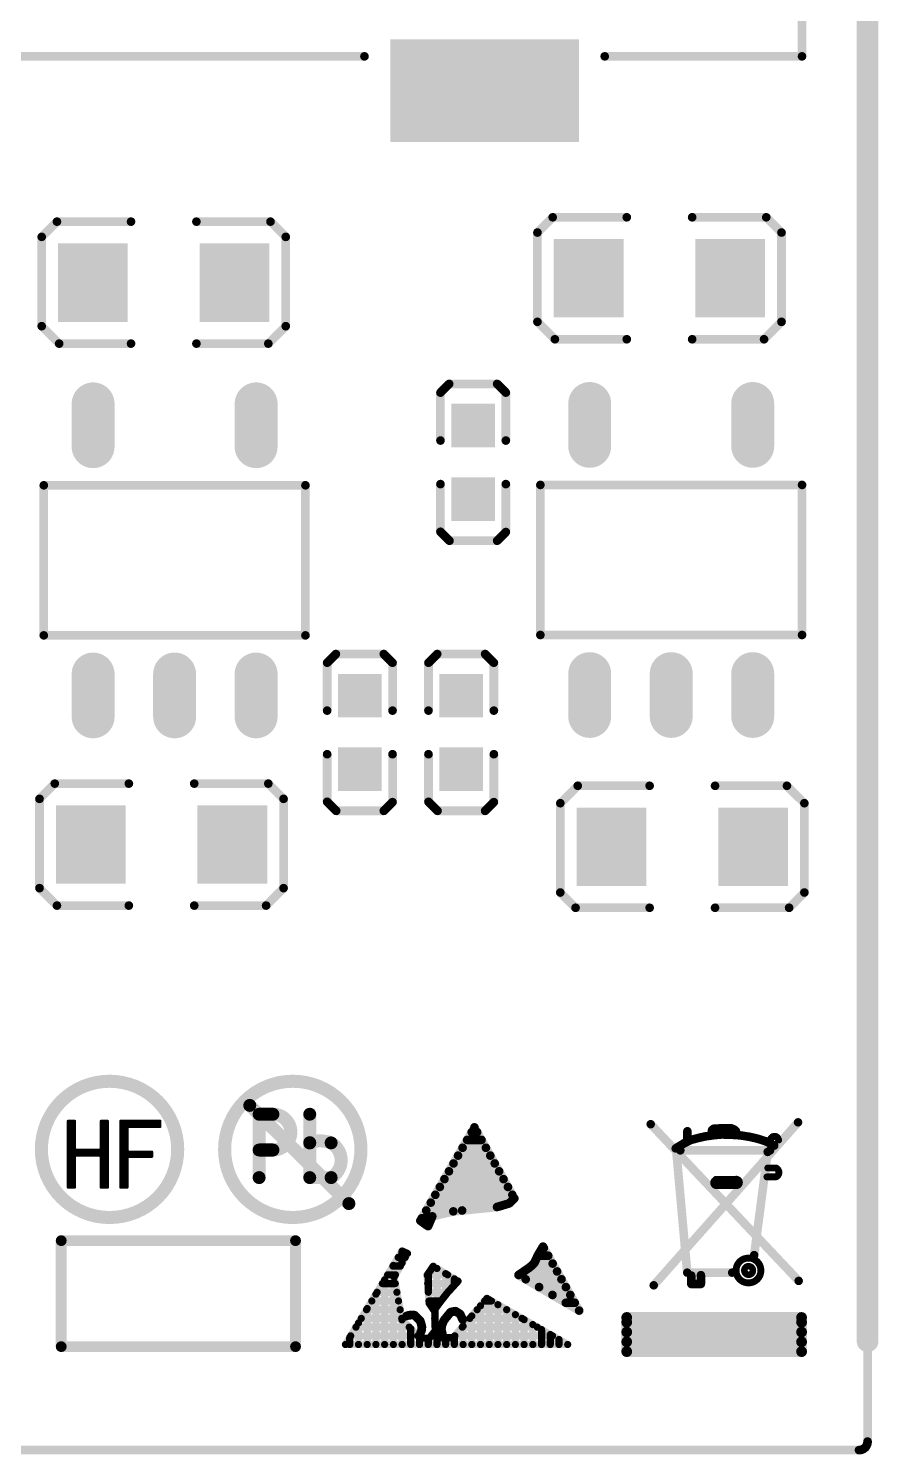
# Model space of a CAD drawing. Header units: millimetres. Extents: x 17.58 to 19.74, y 15.71 to 18.76.
# Drawn here: x 19.3 to 19.69, y 15.746 to 16.401 of the extents above; entities that cross this region are included whole.
import ezdxf

# ---------------------------------------------------------------- set-up
doc = ezdxf.new("R2010")
doc.units = ezdxf.units.MM
doc.header["$MEASUREMENT"] = 0
doc.layers.get('0').update_dxf_attribs({"linetype": 'CONTINUOUS', "lineweight": 0})
doc.layers.add('04_BOT_PHO', color=90, linetype='CONTINUOUS', lineweight=0)

# ---------------------------------------------------------------- blocks, each defined once
blk = doc.blocks.new('SQUARE_4')
blk.add_solid([(0.01, 0.01), (0.01, -0.01), (-0.01, 0.01), (-0.01, -0.01)])
blk = doc.blocks.new('RECTANGLE_6')
blk.add_solid([(0.016, 0.018), (0.016, -0.018), (-0.016, 0.018), (-0.016, -0.018)])
blk = doc.blocks.new('OBLONG_19')
at = {"lineweight": 211, "const_width": 0.01969}
blk.add_lwpolyline([(0, 0.00984), (0, -0.00984)], dxfattribs=at)
at = {"lineweight": 211, "const_width": 0.00984}
for points in [[(-0.00492, 0.00984), (-0.00492, 0.00984, 1), (0.00492, 0.00984, 1), (-0.00492, 0.00984)], [(-0.00492, -0.00984), (-0.00492, -0.00984, 1), (0.00492, -0.00984, 1), (-0.00492, -0.00984)]]:
    blk.add_lwpolyline(points, format="xyb", dxfattribs=at)
blk = doc.blocks.new('RECTANGLE_33')
blk.add_solid([(0.0433, 0.02362), (0.0433, -0.02362), (-0.0433, 0.02362), (-0.0433, -0.02362)])
blk = doc.blocks.new('ROUND_14')
h = blk.add_hatch(color=256)
edge = h.paths.add_edge_path(flags=0)
edge.add_arc((0, 0), 0.0005, 0, 360)
blk = doc.blocks.new('ROUND_5')
h = blk.add_hatch(color=256)
edge = h.paths.add_edge_path(flags=0)
edge.add_arc((0, 0), 0.005, 0, 360)
blk = doc.blocks.new('ROUND_11')
h = blk.add_hatch(color=256)
edge = h.paths.add_edge_path(flags=0)
edge.add_arc((0, 0), 0.0025, 0, 360)
blk = doc.blocks.new('ROUND_12')
h = blk.add_hatch(color=256)
edge = h.paths.add_edge_path(flags=0)
edge.add_arc((0, 0), 0.003, 0, 360)
blk = doc.blocks.new('ROUND_13')
h = blk.add_hatch(color=256)
edge = h.paths.add_edge_path(flags=0)
edge.add_arc((0, 0), 0.00197, 0, 360)
blk = doc.blocks.new('ROUND_15')
h = blk.add_hatch(color=256)
edge = h.paths.add_edge_path(flags=0)
edge.add_arc((0, 0), 0.002, 0, 360)
blk = doc.blocks.new('ROUND_45')
h = blk.add_hatch(color=256)
edge = h.paths.add_edge_path(flags=0)
edge.add_arc((0, 0), 0.00167, 0, 360)
blk = doc.blocks.new('ROUND_46')
h = blk.add_hatch(color=256)
edge = h.paths.add_edge_path(flags=0)
edge.add_arc((0, 0), 0.00157, 0, 360)

msp = doc.modelspace()

# ---------------------------------------------------------------- linework, layer by layer
at = {"layer": '04_BOT_PHO', "lineweight": 211}
for points, const_width in [([(19.68504, 15.79803), (19.68504, 18.75003)], 0.01), ([(19.68504, 18.1063), (19.68504, 15.75197)], 0.004), ([(19.65496, 16.68122), (19.65496, 16.38791)], 0.004), ([(19.45417, 16.38791), (19.18252, 16.38791)], 0.004), ([(19.65496, 16.38791), (19.56441, 16.38791)], 0.004), ([(19.54054, 16.31403), (19.53354, 16.30703)], 0.004), ([(19.57454, 16.31403), (19.54054, 16.31403)], 0.004), ([(19.60454, 16.31403), (19.63854, 16.31403)], 0.004), ([(19.63854, 16.31403), (19.64554, 16.30703)], 0.004), ([(19.31304, 16.31203), (19.30604, 16.30503)], 0.004), ([(19.34704, 16.31203), (19.31304, 16.31203)], 0.004), ([(19.37704, 16.31203), (19.41104, 16.31203)], 0.004), ([(19.41104, 16.31203), (19.41804, 16.30503)], 0.004), ([(19.53354, 16.30703), (19.53354, 16.26603)], 0.004), ([(19.64554, 16.30703), (19.64554, 16.26603)], 0.004), ([(19.30604, 16.30503), (19.30604, 16.26403)], 0.004), ([(19.41804, 16.30503), (19.41804, 16.26403)], 0.004), ([(19.30604, 16.26403), (19.31404, 16.25603)], 0.004), ([(19.41804, 16.26403), (19.41004, 16.25603)], 0.004), ([(19.53354, 16.26603), (19.54154, 16.25803)], 0.004), ([(19.64554, 16.26603), (19.63754, 16.25803)], 0.004), ([(19.31404, 16.25603), (19.34704, 16.25603)], 0.004), ([(19.41004, 16.25603), (19.37704, 16.25603)], 0.004), ([(19.54154, 16.25803), (19.57454, 16.25803)], 0.004), ([(19.63754, 16.25803), (19.60454, 16.25803)], 0.004), ([(19.49304, 16.23753), (19.48904, 16.23353)], 0.004), ([(19.51504, 16.23753), (19.49304, 16.23753)], 0.004), ([(19.51904, 16.23353), (19.51504, 16.23753)], 0.004), ([(19.48904, 16.23353), (19.48904, 16.21153)], 0.004), ([(19.51904, 16.21153), (19.51904, 16.23353)], 0.004), ([(19.42708, 16.19098), (19.307, 16.19098)], 0.004), ([(19.307, 16.19098), (19.307, 16.12208)], 0.004), ([(19.42708, 16.12208), (19.42708, 16.19098)], 0.004), ([(19.48904, 16.16966), (19.48904, 16.19153)], 0.004), ([(19.51904, 16.19153), (19.51904, 16.16953)], 0.004), ([(19.65497, 16.19115), (19.53489, 16.19115)], 0.004), ([(19.53489, 16.19115), (19.53489, 16.12226)], 0.004), ([(19.65497, 16.12226), (19.65497, 16.19115)], 0.004), ([(19.49317, 16.16553), (19.48904, 16.16966)], 0.004), ([(19.51904, 16.16953), (19.51505, 16.16553)], 0.004), ([(19.51505, 16.16553), (19.49317, 16.16553)], 0.004), ([(19.307, 16.12208), (19.42708, 16.12208)], 0.004), ([(19.53489, 16.12226), (19.65497, 16.12226)], 0.004), ([(19.44104, 16.11353), (19.43704, 16.10953)], 0.004), ([(19.43704, 16.10953), (19.43704, 16.08753)], 0.004), ([(19.46304, 16.11353), (19.44104, 16.11353)], 0.004), ([(19.46704, 16.10953), (19.46304, 16.11353)], 0.004), ([(19.46704, 16.08753), (19.46704, 16.10953)], 0.004), ([(19.48754, 16.11353), (19.48354, 16.10953)], 0.004), ([(19.48354, 16.10953), (19.48354, 16.08753)], 0.004), ([(19.50954, 16.11353), (19.48754, 16.11353)], 0.004), ([(19.51354, 16.10953), (19.50954, 16.11353)], 0.004), ([(19.51354, 16.08753), (19.51354, 16.10953)], 0.004), ([(19.43704, 16.04566), (19.43704, 16.06753)], 0.004), ([(19.46704, 16.06753), (19.46704, 16.04553)], 0.004), ([(19.48354, 16.04566), (19.48354, 16.06753)], 0.004), ([(19.51354, 16.06753), (19.51354, 16.04553)], 0.004), ([(19.31204, 16.05403), (19.30504, 16.04703)], 0.004), ([(19.34604, 16.05403), (19.31204, 16.05403)], 0.004), ([(19.37604, 16.05403), (19.41004, 16.05403)], 0.004), ([(19.41004, 16.05403), (19.41704, 16.04703)], 0.004), ([(19.54404, 16.04503), (19.55204, 16.05303)], 0.004), ([(19.55204, 16.05303), (19.58504, 16.05303)], 0.004), ([(19.64804, 16.05303), (19.61504, 16.05303)], 0.004), ([(19.65604, 16.04503), (19.64804, 16.05303)], 0.004), ([(19.30504, 16.04703), (19.30504, 16.00603)], 0.004), ([(19.41704, 16.04703), (19.41704, 16.00603)], 0.004), ([(19.44117, 16.04153), (19.43704, 16.04566)], 0.004), ([(19.46704, 16.04553), (19.46305, 16.04153)], 0.004), ([(19.48767, 16.04153), (19.48354, 16.04566)], 0.004), ([(19.51354, 16.04553), (19.50955, 16.04153)], 0.004), ([(19.54404, 16.00403), (19.54404, 16.04503)], 0.004), ([(19.65604, 16.00403), (19.65604, 16.04503)], 0.004), ([(19.46305, 16.04153), (19.44117, 16.04153)], 0.004), ([(19.50955, 16.04153), (19.48767, 16.04153)], 0.004), ([(19.30504, 16.00603), (19.31304, 15.99803)], 0.004), ([(19.41704, 16.00603), (19.40904, 15.99803)], 0.004), ([(19.31304, 15.99803), (19.34604, 15.99803)], 0.004), ([(19.40904, 15.99803), (19.37604, 15.99803)], 0.004), ([(19.55104, 15.99703), (19.54404, 16.00403)], 0.004), ([(19.64904, 15.99703), (19.65604, 16.00403)], 0.004), ([(19.58504, 15.99703), (19.55104, 15.99703)], 0.004), ([(19.61504, 15.99703), (19.64904, 15.99703)], 0.004), ([(19.40152, 15.9063), (19.44701, 15.8612)], 0.006), ([(19.41216, 15.90223), (19.40581, 15.90223)], 0.006), ([(19.40581, 15.90223), (19.40581, 15.88581)], 0.006), ([(19.42905, 15.90223), (19.42905, 15.88904)], 0.006), ([(19.32129, 15.8992), (19.31804, 15.8992)], 0.001), ([(19.31804, 15.8992), (19.31804, 15.86855)], 0.001), ([(19.319, 15.86855), (19.319, 15.8992)], 0.001), ([(19.32, 15.86855), (19.32, 15.8992)], 0.001), ([(19.321, 15.86855), (19.321, 15.8992)], 0.001), ([(19.32129, 15.88647), (19.32129, 15.8992)], 0.001), ([(19.33641, 15.8992), (19.33316, 15.8992)], 0.001), ([(19.33316, 15.8992), (19.33316, 15.88647)], 0.001), ([(19.334, 15.86855), (19.334, 15.8992)], 0.001), ([(19.335, 15.86855), (19.335, 15.8992)], 0.001), ([(19.336, 15.86855), (19.336, 15.8992)], 0.001), ([(19.33641, 15.86855), (19.33641, 15.8992)], 0.001), ([(19.3605, 15.8992), (19.34213, 15.8992)], 0.001), ([(19.34213, 15.8992), (19.34213, 15.86855)], 0.001), ([(19.343, 15.86855), (19.343, 15.8992)], 0.001), ([(19.344, 15.86855), (19.344, 15.8992)], 0.001), ([(19.345, 15.86855), (19.345, 15.8992)], 0.001), ([(19.34539, 15.89592), (19.34589, 15.89642)], 0.001), ([(19.34539, 15.88553), (19.34539, 15.89592)], 0.001), ([(19.34589, 15.89642), (19.3605, 15.89642)], 0.001), ([(19.346, 15.89642), (19.346, 15.8992)], 0.001), ([(19.347, 15.89642), (19.347, 15.8992)], 0.001), ([(19.348, 15.89642), (19.348, 15.8992)], 0.001), ([(19.349, 15.89642), (19.349, 15.8992)], 0.001), ([(19.35, 15.89642), (19.35, 15.8992)], 0.001), ([(19.351, 15.89642), (19.351, 15.8992)], 0.001), ([(19.352, 15.89642), (19.352, 15.8992)], 0.001), ([(19.353, 15.89642), (19.353, 15.8992)], 0.001), ([(19.354, 15.89642), (19.354, 15.8992)], 0.001), ([(19.355, 15.89642), (19.355, 15.8992)], 0.001), ([(19.356, 15.89642), (19.356, 15.8992)], 0.001), ([(19.357, 15.89642), (19.357, 15.8992)], 0.001), ([(19.358, 15.89642), (19.358, 15.8992)], 0.001), ([(19.359, 15.89642), (19.359, 15.8992)], 0.001), ([(19.36, 15.89642), (19.36, 15.8992)], 0.001), ([(19.3605, 15.89642), (19.3605, 15.8992)], 0.001), ([(19.4798, 15.85338), (19.50463, 15.89623)], 0.004), ([(19.50586, 15.89404), (19.50337, 15.89404)], 0.004), ([(19.50463, 15.89623), (19.52295, 15.86358)], 0.004), ([(19.58552, 15.89766), (19.65343, 15.82572)], 0.00394), ([(19.58691, 15.8237), (19.65315, 15.89853)], 0.00394), ([(19.60234, 15.89087), (19.60234, 15.89444)], 0.00394), ([(19.61346, 15.89317), (19.61363, 15.8949)], 0.00394), ([(19.61363, 15.8949), (19.61444, 15.89559)], 0.00394), ([(19.61444, 15.89559), (19.6191, 15.89582)], 0.00394), ([(19.6191, 15.89582), (19.62245, 15.89582)], 0.00394), ([(19.62245, 15.89582), (19.624, 15.89513)], 0.00394), ([(19.624, 15.89513), (19.62463, 15.89455)], 0.00394), ([(19.62463, 15.89455), (19.62463, 15.89282)], 0.00394), ([(19.40581, 15.88581), (19.41216, 15.88581)], 0.006), ([(19.40581, 15.87314), (19.40581, 15.88581)], 0.006), ([(19.42905, 15.87314), (19.42905, 15.88918)], 0.006), ([(19.5099, 15.88684), (19.49919, 15.88684)], 0.004), ([(19.50788, 15.89044), (19.50128, 15.89044)], 0.004), ([(19.59699, 15.88655), (19.60085, 15.88891)], 0.00394), ([(19.60085, 15.88891), (19.60373, 15.89035)], 0.00394), ([(19.60373, 15.89035), (19.60689, 15.89121)], 0.00394), ([(19.60689, 15.89121), (19.61029, 15.89202)], 0.00394), ([(19.61029, 15.89202), (19.61473, 15.89265)], 0.00394), ([(19.61473, 15.89265), (19.61807, 15.89294)], 0.00394), ([(19.61807, 15.89294), (19.62245, 15.89282)], 0.00394), ([(19.62245, 15.89282), (19.62665, 15.89254)], 0.00394), ([(19.62665, 15.89254), (19.63091, 15.89185)], 0.00394), ([(19.63091, 15.89185), (19.63448, 15.89104)], 0.00394), ([(19.63448, 15.89104), (19.63823, 15.88983)], 0.00394), ([(19.63823, 15.88983), (19.64151, 15.88827)], 0.00394), ([(19.64059, 15.89098), (19.64053, 15.89035)], 0.00315), ([(19.64053, 15.89035), (19.64053, 15.88914)], 0.00315), ([(19.64105, 15.8915), (19.64059, 15.89098)], 0.00315), ([(19.64163, 15.89202), (19.64105, 15.8915)], 0.00315), ([(19.64151, 15.88827), (19.6422, 15.88781)], 0.00394), ([(19.64284, 15.89208), (19.64163, 15.89202)], 0.00315), ([(19.64364, 15.89162), (19.64284, 15.89208)], 0.00315), ([(19.64428, 15.89041), (19.64364, 15.89162)], 0.00315), ([(19.32179, 15.88597), (19.32129, 15.88647)], 0.001), ([(19.32129, 15.88269), (19.32179, 15.88319)], 0.001), ([(19.32129, 15.86855), (19.32129, 15.88269)], 0.001), ([(19.33266, 15.88597), (19.32179, 15.88597)], 0.001), ([(19.32179, 15.88319), (19.33266, 15.88319)], 0.001), ([(19.322, 15.88319), (19.322, 15.88597)], 0.001), ([(19.323, 15.88319), (19.323, 15.88597)], 0.001), ([(19.324, 15.88319), (19.324, 15.88597)], 0.001), ([(19.325, 15.88319), (19.325, 15.88597)], 0.001), ([(19.326, 15.88319), (19.326, 15.88597)], 0.001), ([(19.327, 15.88319), (19.327, 15.88597)], 0.001), ([(19.328, 15.88319), (19.328, 15.88597)], 0.001), ([(19.329, 15.88319), (19.329, 15.88597)], 0.001), ([(19.33, 15.88319), (19.33, 15.88597)], 0.001), ([(19.331, 15.88319), (19.331, 15.88597)], 0.001), ([(19.332, 15.88319), (19.332, 15.88597)], 0.001), ([(19.33316, 15.88647), (19.33266, 15.88597)], 0.001), ([(19.33266, 15.88319), (19.33316, 15.88269)], 0.001), ([(19.333, 15.88306), (19.333, 15.88611)], 0.001), ([(19.33316, 15.88269), (19.33316, 15.86855)], 0.001), ([(19.34589, 15.88503), (19.34539, 15.88553)], 0.001), ([(19.34539, 15.88222), (19.34589, 15.88272)], 0.001), ([(19.34539, 15.86855), (19.34539, 15.88222)], 0.001), ([(19.35672, 15.88503), (19.34589, 15.88503)], 0.001), ([(19.34589, 15.88272), (19.35672, 15.88272)], 0.001), ([(19.346, 15.88272), (19.346, 15.88503)], 0.001), ([(19.347, 15.88272), (19.347, 15.88503)], 0.001), ([(19.348, 15.88272), (19.348, 15.88503)], 0.001), ([(19.349, 15.88272), (19.349, 15.88503)], 0.001), ([(19.35, 15.88272), (19.35, 15.88503)], 0.001), ([(19.351, 15.88272), (19.351, 15.88503)], 0.001), ([(19.352, 15.88272), (19.352, 15.88503)], 0.001), ([(19.353, 15.88272), (19.353, 15.88503)], 0.001), ([(19.354, 15.88272), (19.354, 15.88503)], 0.001), ([(19.355, 15.88272), (19.355, 15.88503)], 0.001), ([(19.356, 15.88272), (19.356, 15.88503)], 0.001), ([(19.35672, 15.88272), (19.35672, 15.88503)], 0.001), ([(19.51192, 15.88324), (19.49711, 15.88324)], 0.004), ([(19.60229, 15.82952), (19.59716, 15.88655)], 0.00394), ([(19.59912, 15.88562), (19.6403, 15.88562)], 0.00394), ([(19.63921, 15.88493), (19.63299, 15.83753)], 0.00394), ([(19.43886, 15.87314), (19.42905, 15.87314)], 0.006), ([(19.51596, 15.87604), (19.49294, 15.87604)], 0.004), ([(19.51394, 15.87964), (19.49502, 15.87964)], 0.004), ([(19.63921, 15.87756), (19.64301, 15.87756)], 0.00315), ([(19.52, 15.86884), (19.48876, 15.86884)], 0.004), ([(19.51798, 15.87244), (19.49085, 15.87244)], 0.004), ([(19.6245, 15.87238), (19.61548, 15.87238)], 0.00315), ([(19.61571, 15.86944), (19.62484, 15.86944)], 0.00315), ([(19.64301, 15.87347), (19.6388, 15.87347)], 0.00315), ([(19.31804, 15.86855), (19.32129, 15.86855)], 0.001), ([(19.33316, 15.86855), (19.33641, 15.86855)], 0.001), ([(19.34213, 15.86855), (19.34539, 15.86855)], 0.001), ([(19.52092, 15.86164), (19.48459, 15.86164)], 0.004), ([(19.52202, 15.86524), (19.48668, 15.86524)], 0.004), ([(19.52056, 15.8613), (19.515, 15.85964)], 0.004), ([(19.52295, 15.86358), (19.52056, 15.8613)], 0.004), ([(19.48488, 15.85444), (19.48042, 15.85444)], 0.004), ([(19.49898, 15.85804), (19.4825, 15.85804)], 0.004), ([(19.48528, 15.85536), (19.48334, 15.85085)], 0.004), ([(19.49494, 15.85764), (19.48528, 15.85536)], 0.004), ([(19.515, 15.85964), (19.49494, 15.85764)], 0.004), ([(19.48334, 15.85085), (19.4798, 15.85338)], 0.004), ([(19.42252, 15.8442), (19.315, 15.8442)], 0.005), ([(19.315, 15.8442), (19.315, 15.79554)], 0.005), ([(19.42252, 15.79554), (19.42252, 15.8442)], 0.005), ([(19.53612, 15.84148), (19.53377, 15.8375)], 0.004), ([(19.55268, 15.81208), (19.53612, 15.84148)], 0.004), ([(19.44543, 15.79652), (19.47142, 15.83943)], 0.00335), ([(19.4739, 15.83832), (19.46777, 15.82742)], 0.00335), ([(19.47288, 15.8365), (19.46965, 15.8365)], 0.00335), ([(19.47142, 15.83943), (19.4739, 15.83832)], 0.00335), ([(19.47142, 15.83391), (19.47142, 15.83943)], 0.00335), ([(19.53377, 15.8375), (19.53204, 15.83381)], 0.004), ([(19.53849, 15.83727), (19.53366, 15.83727)], 0.004), ([(19.53646, 15.84087), (19.53576, 15.84087)], 0.004), ([(19.46838, 15.8285), (19.4648, 15.8285)], 0.00335), ([(19.47063, 15.8325), (19.46723, 15.8325)], 0.00335), ([(19.46742, 15.79652), (19.46742, 15.83282)], 0.00335), ([(19.48294, 15.82837), (19.48573, 15.83244)], 0.00335), ([(19.48382, 15.81552), (19.48294, 15.82837)], 0.00335), ([(19.49233, 15.8285), (19.48303, 15.8285)], 0.00335), ([(19.48342, 15.82134), (19.48342, 15.82907)], 0.00335), ([(19.48573, 15.83244), (19.49712, 15.82564)], 0.00335), ([(19.48742, 15.81399), (19.48742, 15.83143)], 0.00335), ([(19.49142, 15.81924), (19.49142, 15.82905)], 0.00335), ([(19.53004, 15.83197), (19.52487, 15.82841)], 0.004), ([(19.52487, 15.82841), (19.55268, 15.81208)], 0.004), ([(19.54255, 15.83007), (19.52727, 15.83007)], 0.004), ([(19.53204, 15.83381), (19.53004, 15.83197)], 0.004), ([(19.54052, 15.83367), (19.53188, 15.83367)], 0.004), ([(19.62291, 15.82952), (19.60229, 15.82952)], 0.00394), ([(19.60413, 15.8282), (19.60413, 15.82428)], 0.00394), ([(19.60856, 15.82428), (19.60856, 15.82837)], 0.00394), ([(19.46831, 15.8245), (19.46238, 15.8245)], 0.00335), ([(19.46342, 15.79652), (19.46342, 15.82622)], 0.00335), ([(19.46777, 15.82742), (19.47138, 15.8079)], 0.00335), ([(19.49609, 15.8245), (19.4832, 15.8245)], 0.00335), ([(19.49712, 15.82564), (19.49217, 15.82021)], 0.00335), ([(19.49542, 15.82377), (19.49542, 15.82666)], 0.00335), ([(19.54457, 15.82647), (19.52817, 15.82647)], 0.004), ([(19.5466, 15.82287), (19.53431, 15.82287)], 0.004), ([(19.60413, 15.82428), (19.60856, 15.82428)], 0.00394), ([(19.46979, 15.8165), (19.45754, 15.8165)], 0.00335), ([(19.45942, 15.79652), (19.45942, 15.81961)], 0.00335), ([(19.46905, 15.8205), (19.45996, 15.8205)], 0.00335), ([(19.49244, 15.8205), (19.48348, 15.8205)], 0.00335), ([(19.48928, 15.8165), (19.48375, 15.8165)], 0.00335), ([(19.48629, 15.8119), (19.48382, 15.81552)], 0.00335), ([(19.48869, 15.81575), (19.48662, 15.81289)], 0.00335), ([(19.49217, 15.82021), (19.48869, 15.81575)], 0.00335), ([(19.49495, 15.79973), (19.51033, 15.81771)], 0.00335), ([(19.51243, 15.8165), (19.5093, 15.8165)], 0.00335), ([(19.51033, 15.81771), (19.54742, 15.79652)], 0.00335), ([(19.51142, 15.79652), (19.51142, 15.81708)], 0.00335), ([(19.54863, 15.81927), (19.54044, 15.81927)], 0.004), ([(19.55066, 15.81567), (19.54657, 15.81567)], 0.004), ([(19.47126, 15.8085), (19.45269, 15.8085)], 0.00335), ([(19.47053, 15.8125), (19.45511, 15.8125)], 0.00335), ([(19.45542, 15.79652), (19.45542, 15.81301)], 0.00335), ([(19.47343, 15.8096), (19.47455, 15.80997)], 0.004), ([(19.47455, 15.80997), (19.47704, 15.81005)], 0.004), ([(19.47704, 15.81005), (19.47975, 15.80743)], 0.004), ([(19.48662, 15.8125), (19.48587, 15.8125)], 0.00335), ([(19.4866, 15.80277), (19.48629, 15.8119)], 0.00335), ([(19.48657, 15.8085), (19.4864, 15.8085)], 0.00335), ([(19.48662, 15.81289), (19.48653, 15.80496)], 0.00335), ([(19.49372, 15.8114), (19.4906, 15.80759)], 0.004), ([(19.49595, 15.81184), (19.49372, 15.8114)], 0.004), ([(19.49808, 15.81046), (19.49595, 15.81184)], 0.004), ([(19.49925, 15.8079), (19.49808, 15.81046)], 0.004), ([(19.52644, 15.8085), (19.50246, 15.8085)], 0.00335), ([(19.50342, 15.79652), (19.50342, 15.80963)], 0.00335), ([(19.51943, 15.8125), (19.50588, 15.8125)], 0.00335), ([(19.50742, 15.79652), (19.50742, 15.81431)], 0.00335), ([(19.51542, 15.79652), (19.51542, 15.8148)], 0.00335), ([(19.51942, 15.79652), (19.51942, 15.81251)], 0.00335), ([(19.52342, 15.79652), (19.52342, 15.81023)], 0.00335), ([(19.57451, 15.80892), (19.65476, 15.80892)], 0.005), ([(19.57451, 15.79326), (19.57451, 15.80892)], 0.005), ([(19.65476, 15.80892), (19.65476, 15.79326)], 0.005), ([(19.47471, 15.8045), (19.45027, 15.8045)], 0.00335), ([(19.45142, 15.79652), (19.45142, 15.8064)], 0.00335), ([(19.47138, 15.8079), (19.47952, 15.7996)], 0.00335), ([(19.47142, 15.79652), (19.47142, 15.80785)], 0.00335), ([(19.47542, 15.79652), (19.47542, 15.80378)], 0.00335), ([(19.47975, 15.80743), (19.48052, 15.80475)], 0.004), ([(19.4804, 15.80309), (19.47991, 15.80193)], 0.004), ([(19.48052, 15.80475), (19.4804, 15.80309)], 0.004), ([(19.48383, 15.79928), (19.4866, 15.80277)], 0.00335), ([(19.48653, 15.80496), (19.48715, 15.80258)], 0.00335), ([(19.48665, 15.8045), (19.48654, 15.8045)], 0.00335), ([(19.48715, 15.80258), (19.48962, 15.79961)], 0.00335), ([(19.48742, 15.79652), (19.48742, 15.80226)], 0.00335), ([(19.48966, 15.80522), (19.48945, 15.80337)], 0.004), ([(19.48945, 15.80337), (19.48991, 15.80141)], 0.004), ([(19.4906, 15.80759), (19.48966, 15.80522)], 0.004), ([(19.53344, 15.8045), (19.49904, 15.8045)], 0.00335), ([(19.49942, 15.79652), (19.49942, 15.80495)], 0.00335), ([(19.52742, 15.79652), (19.52742, 15.80794)], 0.00335), ([(19.53142, 15.79652), (19.53142, 15.80566)], 0.00335), ([(19.53542, 15.79652), (19.53542, 15.80337)], 0.00335), ([(19.65476, 15.80674), (19.57451, 15.80674)], 0.005), ([(19.65476, 15.80224), (19.57451, 15.80224)], 0.005), ([(19.315, 15.79554), (19.42252, 15.79554)], 0.005), ([(19.54742, 15.79652), (19.44543, 15.79652)], 0.00335), ([(19.44742, 15.79652), (19.44742, 15.7998)], 0.00335), ([(19.47864, 15.8005), (19.44784, 15.8005)], 0.00335), ([(19.47942, 15.79652), (19.47942, 15.7997)], 0.00335), ([(19.47952, 15.7996), (19.48383, 15.79928)], 0.00335), ([(19.48342, 15.79652), (19.48342, 15.79931)], 0.00335), ([(19.48888, 15.8005), (19.48479, 15.8005)], 0.00335), ([(19.48962, 15.79961), (19.49495, 15.79973)], 0.00335), ([(19.49142, 15.79652), (19.49142, 15.79965)], 0.00335), ([(19.49542, 15.79652), (19.49542, 15.80027)], 0.00335), ([(19.54044, 15.8005), (19.49562, 15.8005)], 0.00335), ([(19.53942, 15.79652), (19.53942, 15.80109)], 0.00335), ([(19.54342, 15.79652), (19.54342, 15.7988)], 0.00335), ([(19.65476, 15.79774), (19.57451, 15.79774)], 0.005), ([(19.65476, 15.79326), (19.57451, 15.79326)], 0.005), ([(19.6811, 15.74803), (18.50787, 15.74803)], 0.004), ([(19.68504, 15.74803), (19.68501, 15.74803)], 0.001)]:
    msp.add_lwpolyline(points, dxfattribs=dict(at, const_width=const_width))
for points, const_width in [([(19.30589, 15.8861), (19.30589, 15.8861, 1), (19.36845, 15.8861, 1), (19.30589, 15.8861)], 0.006), ([(19.38999, 15.8861), (19.38999, 15.8861, 1), (19.45255, 15.8861, 1), (19.38999, 15.8861)], 0.006), ([(19.41216, 15.88581, 1), (19.41216, 15.90223)], 0.006), ([(19.43886, 15.88908, 0.176282), (19.42905, 15.88918)], 0.006), ([(19.43886, 15.87314, 0.575564), (19.43886, 15.88908)], 0.006), ([(19.64301, 15.87347, 0.655416), (19.64301, 15.87756)], 0.00315), ([(19.61542, 15.87209, 0.870425), (19.61571, 15.86944)], 0.00315), ([(19.62484, 15.86944, 1.056103), (19.6245, 15.87238)], 0.00315), ([(19.62469, 15.8305), (19.62469, 15.8305, 1), (19.63609, 15.8305, 1), (19.62469, 15.8305)], 0.00315), ([(19.62895, 15.8305), (19.62895, 15.8305, 1), (19.63195, 15.8305, 1), (19.62895, 15.8305)], 0.00394), ([(19.6811, 15.74803, 0.414214), (19.68504, 15.75197)], 0.004)]:
    msp.add_lwpolyline(points, format="xyb", dxfattribs=dict(at, const_width=const_width))

# ---------------------------------------------------------------- block references
at = {"layer": '04_BOT_PHO'}
for name, p in [('RECTANGLE_33', (19.50929, 16.37217)), ('ROUND_15', (19.45417, 16.38791)), ('ROUND_15', (19.56441, 16.38791)), ('ROUND_15', (19.65496, 16.38791)), ('ROUND_15', (19.54054, 16.31403)), ('ROUND_15', (19.57454, 16.31403)), ('ROUND_15', (19.60454, 16.31403)), ('ROUND_15', (19.63854, 16.31403)), ('ROUND_15', (19.31304, 16.31203)), ('ROUND_15', (19.34704, 16.31203)), ('ROUND_15', (19.37704, 16.31203)), ('ROUND_15', (19.41104, 16.31203)), ('ROUND_15', (19.53354, 16.30703)), ('ROUND_15', (19.64554, 16.30703)), ('ROUND_15', (19.30604, 16.30503)), ('RECTANGLE_6', (19.32954, 16.28403)), ('RECTANGLE_6', (19.39454, 16.28403)), ('ROUND_15', (19.41804, 16.30503)), ('RECTANGLE_6', (19.55704, 16.28603)), ('RECTANGLE_6', (19.62204, 16.28603)), ('ROUND_15', (19.30604, 16.26403)), ('ROUND_15', (19.41804, 16.26403)), ('ROUND_15', (19.53354, 16.26603)), ('ROUND_15', (19.64554, 16.26603)), ('ROUND_15', (19.31404, 16.25603)), ('ROUND_15', (19.34704, 16.25603)), ('ROUND_15', (19.37704, 16.25603)), ('ROUND_15', (19.41004, 16.25603)), ('ROUND_15', (19.54154, 16.25803)), ('ROUND_15', (19.57454, 16.25803)), ('ROUND_15', (19.60454, 16.25803)), ('ROUND_15', (19.63754, 16.25803)), ('OBLONG_19', (19.32964, 16.21854)), ('OBLONG_19', (19.40444, 16.21854)), ('ROUND_15', (19.49304, 16.23753)), ('ROUND_15', (19.51504, 16.23753)), ('OBLONG_19', (19.55753, 16.21871)), ('OBLONG_19', (19.63234, 16.21871)), ('ROUND_15', (19.48904, 16.23353)), ('ROUND_15', (19.51904, 16.23353)), ('SQUARE_4', (19.50404, 16.21842)), ('ROUND_15', (19.48904, 16.21153)), ('ROUND_15', (19.51904, 16.21153)), ('ROUND_15', (19.307, 16.19098)), ('ROUND_15', (19.42708, 16.19098)), ('ROUND_15', (19.48904, 16.19153)), ('SQUARE_4', (19.50404, 16.18464)), ('ROUND_15', (19.51904, 16.19153)), ('ROUND_15', (19.53489, 16.19115)), ('ROUND_15', (19.65497, 16.19115)), ('ROUND_15', (19.48904, 16.16966)), ('ROUND_15', (19.51904, 16.16953)), ('ROUND_15', (19.49317, 16.16553)), ('ROUND_15', (19.51505, 16.16553)), ('ROUND_15', (19.307, 16.12208)), ('ROUND_15', (19.307, 16.12208)), ('ROUND_15', (19.42708, 16.12208)), ('ROUND_15', (19.53489, 16.12226)), ('ROUND_15', (19.53489, 16.12226)), ('ROUND_15', (19.65497, 16.12226)), ('OBLONG_19', (19.32964, 16.09452)), ('OBLONG_19', (19.36704, 16.09452)), ('OBLONG_19', (19.40444, 16.09452)), ('ROUND_15', (19.43704, 16.10953)), ('ROUND_15', (19.44104, 16.11353)), ('ROUND_15', (19.46304, 16.11353)), ('ROUND_15', (19.46704, 16.10953)), ('ROUND_15', (19.48354, 16.10953)), ('ROUND_15', (19.48754, 16.11353)), ('ROUND_15', (19.50954, 16.11353)), ('ROUND_15', (19.51354, 16.10953)), ('OBLONG_19', (19.55753, 16.0947)), ('OBLONG_19', (19.59493, 16.0947)), ('OBLONG_19', (19.63234, 16.0947)), ('SQUARE_4', (19.45204, 16.09442)), ('SQUARE_4', (19.49854, 16.09442)), ('ROUND_15', (19.43704, 16.08753)), ('ROUND_15', (19.46704, 16.08753)), ('ROUND_15', (19.48354, 16.08753)), ('ROUND_15', (19.51354, 16.08753)), ('ROUND_15', (19.43704, 16.06753)), ('SQUARE_4', (19.45204, 16.06064)), ('ROUND_15', (19.46704, 16.06753)), ('ROUND_15', (19.48354, 16.06753)), ('SQUARE_4', (19.49854, 16.06064)), ('ROUND_15', (19.51354, 16.06753)), ('ROUND_15', (19.31204, 16.05403)), ('ROUND_15', (19.34604, 16.05403)), ('ROUND_15', (19.37604, 16.05403)), ('ROUND_15', (19.41004, 16.05403)), ('ROUND_15', (19.55204, 16.05303)), ('ROUND_15', (19.58504, 16.05303)), ('ROUND_15', (19.61504, 16.05303)), ('ROUND_15', (19.64804, 16.05303)), ('ROUND_15', (19.30504, 16.04703)), ('ROUND_15', (19.41704, 16.04703)), ('ROUND_15', (19.43704, 16.04566)), ('ROUND_15', (19.46704, 16.04553)), ('ROUND_15', (19.48354, 16.04566)), ('ROUND_15', (19.51354, 16.04553)), ('ROUND_15', (19.54404, 16.04503)), ('ROUND_15', (19.65604, 16.04503)), ('RECTANGLE_6', (19.32854, 16.02603)), ('RECTANGLE_6', (19.39354, 16.02603)), ('ROUND_15', (19.44117, 16.04153)), ('ROUND_15', (19.46305, 16.04153)), ('ROUND_15', (19.48767, 16.04153)), ('ROUND_15', (19.50955, 16.04153)), ('RECTANGLE_6', (19.56754, 16.02503)), ('RECTANGLE_6', (19.63254, 16.02503)), ('ROUND_15', (19.30504, 16.00603)), ('ROUND_15', (19.41704, 16.00603)), ('ROUND_15', (19.31304, 15.99803)), ('ROUND_15', (19.34604, 15.99803)), ('ROUND_15', (19.37604, 15.99803)), ('ROUND_15', (19.40904, 15.99803)), ('ROUND_15', (19.54404, 16.00403)), ('ROUND_15', (19.65604, 16.00403)), ('ROUND_15', (19.55104, 15.99703)), ('ROUND_15', (19.58504, 15.99703)), ('ROUND_15', (19.61504, 15.99703)), ('ROUND_15', (19.64904, 15.99703)), ('ROUND_12', (19.40152, 15.9063)), ('ROUND_12', (19.40581, 15.90223)), ('ROUND_12', (19.41216, 15.90223)), ('ROUND_12', (19.41216, 15.90223)), ('ROUND_12', (19.42905, 15.90223)), ('ROUND_14', (19.31804, 15.8992)), ('ROUND_14', (19.319, 15.8992)), ('ROUND_14', (19.32, 15.8992)), ('ROUND_14', (19.321, 15.8992)), ('ROUND_14', (19.32129, 15.8992)), ('ROUND_14', (19.33316, 15.8992)), ('ROUND_14', (19.334, 15.8992)), ('ROUND_14', (19.335, 15.8992)), ('ROUND_14', (19.336, 15.8992)), ('ROUND_14', (19.33641, 15.8992)), ('ROUND_14', (19.33641, 15.8992)), ('ROUND_14', (19.34213, 15.8992)), ('ROUND_14', (19.343, 15.8992)), ('ROUND_14', (19.344, 15.8992)), ('ROUND_14', (19.345, 15.8992)), ('ROUND_14', (19.34539, 15.89592)), ('ROUND_14', (19.34589, 15.89642)), ('ROUND_14', (19.346, 15.8992)), ('ROUND_14', (19.346, 15.89642)), ('ROUND_14', (19.347, 15.8992)), ('ROUND_14', (19.347, 15.89642)), ('ROUND_14', (19.348, 15.8992)), ('ROUND_14', (19.348, 15.89642)), ('ROUND_14', (19.349, 15.8992)), ('ROUND_14', (19.349, 15.89642)), ('ROUND_14', (19.35, 15.8992)), ('ROUND_14', (19.35, 15.89642)), ('ROUND_14', (19.351, 15.8992)), ('ROUND_14', (19.351, 15.89642)), ('ROUND_14', (19.352, 15.8992)), ('ROUND_14', (19.352, 15.89642)), ('ROUND_14', (19.353, 15.8992)), ('ROUND_14', (19.353, 15.89642)), ('ROUND_14', (19.354, 15.8992)), ('ROUND_14', (19.354, 15.89642)), ('ROUND_14', (19.355, 15.8992)), ('ROUND_14', (19.355, 15.89642)), ('ROUND_14', (19.356, 15.8992)), ('ROUND_14', (19.356, 15.89642)), ('ROUND_14', (19.357, 15.8992)), ('ROUND_14', (19.357, 15.89642)), ('ROUND_14', (19.358, 15.8992)), ('ROUND_14', (19.358, 15.89642)), ('ROUND_14', (19.359, 15.8992)), ('ROUND_14', (19.359, 15.89642)), ('ROUND_14', (19.36, 15.8992)), ('ROUND_14', (19.36, 15.89642)), ('ROUND_14', (19.3605, 15.8992)), ('ROUND_14', (19.3605, 15.8992)), ('ROUND_14', (19.3605, 15.89642)), ('ROUND_15', (19.50337, 15.89404)), ('ROUND_15', (19.50463, 15.89623)), ('ROUND_15', (19.50463, 15.89623)), ('ROUND_15', (19.50586, 15.89404)), ('ROUND_13', (19.58552, 15.89766)), ('ROUND_13', (19.60234, 15.89444)), ('ROUND_13', (19.61363, 15.8949)), ('ROUND_13', (19.61444, 15.89559)), ('ROUND_13', (19.6191, 15.89582)), ('ROUND_13', (19.62245, 15.89582)), ('ROUND_13', (19.624, 15.89513)), ('ROUND_13', (19.62463, 15.89455)), ('ROUND_13', (19.65315, 15.89853)), ('ROUND_12', (19.40581, 15.88581)), ('ROUND_12', (19.40581, 15.88581)), ('ROUND_12', (19.40581, 15.88581)), ('ROUND_12', (19.41216, 15.88581)), ('ROUND_12', (19.41216, 15.88581)), ('ROUND_12', (19.42905, 15.88918)), ('ROUND_12', (19.42905, 15.88918)), ('ROUND_12', (19.42905, 15.88904)), ('ROUND_12', (19.43886, 15.88908)), ('ROUND_12', (19.43886, 15.88908)), ('ROUND_15', (19.49919, 15.88684)), ('ROUND_15', (19.50128, 15.89044)), ('ROUND_15', (19.50788, 15.89044)), ('ROUND_15', (19.5099, 15.88684)), ('ROUND_13', (19.60085, 15.88891)), ('ROUND_13', (19.60234, 15.89087)), ('ROUND_13', (19.60373, 15.89035)), ('ROUND_13', (19.60689, 15.89121)), ('ROUND_13', (19.61029, 15.89202)), ('ROUND_13', (19.61346, 15.89317)), ('ROUND_13', (19.61473, 15.89265)), ('ROUND_13', (19.61807, 15.89294)), ('ROUND_13', (19.62245, 15.89282)), ('ROUND_13', (19.62463, 15.89282)), ('ROUND_13', (19.62665, 15.89254)), ('ROUND_13', (19.63091, 15.89185)), ('ROUND_13', (19.63448, 15.89104)), ('ROUND_13', (19.63823, 15.88983)), ('ROUND_46', (19.64053, 15.89035)), ('ROUND_46', (19.64053, 15.88914)), ('ROUND_46', (19.64059, 15.89098)), ('ROUND_46', (19.64105, 15.8915)), ('ROUND_13', (19.64151, 15.88827)), ('ROUND_46', (19.64163, 15.89202)), ('ROUND_13', (19.6422, 15.88781)), ('ROUND_46', (19.64284, 15.89208)), ('ROUND_46', (19.64364, 15.89162)), ('ROUND_46', (19.64428, 15.89041)), ('ROUND_14', (19.32129, 15.88647)), ('ROUND_14', (19.32129, 15.88269)), ('ROUND_14', (19.32179, 15.88597)), ('ROUND_14', (19.32179, 15.88319)), ('ROUND_14', (19.322, 15.88597)), ('ROUND_14', (19.322, 15.88319)), ('ROUND_14', (19.323, 15.88597)), ('ROUND_14', (19.323, 15.88319)), ('ROUND_14', (19.324, 15.88597)), ('ROUND_14', (19.324, 15.88319)), ('ROUND_14', (19.325, 15.88597)), ('ROUND_14', (19.325, 15.88319)), ('ROUND_14', (19.326, 15.88597)), ('ROUND_14', (19.326, 15.88319)), ('ROUND_14', (19.327, 15.88597)), ('ROUND_14', (19.327, 15.88319)), ('ROUND_14', (19.328, 15.88597)), ('ROUND_14', (19.328, 15.88319)), ('ROUND_14', (19.329, 15.88597)), ('ROUND_14', (19.329, 15.88319)), ('ROUND_14', (19.33, 15.88597)), ('ROUND_14', (19.33, 15.88319)), ('ROUND_14', (19.331, 15.88597)), ('ROUND_14', (19.331, 15.88319)), ('ROUND_14', (19.332, 15.88597)), ('ROUND_14', (19.332, 15.88319)), ('ROUND_14', (19.33266, 15.88597)), ('ROUND_14', (19.33266, 15.88319)), ('ROUND_14', (19.333, 15.88611)), ('ROUND_14', (19.333, 15.88306)), ('ROUND_14', (19.33316, 15.88647)), ('ROUND_14', (19.33316, 15.88269)), ('ROUND_14', (19.34539, 15.88553)), ('ROUND_14', (19.34539, 15.88222)), ('ROUND_14', (19.34589, 15.88503)), ('ROUND_14', (19.34589, 15.88272)), ('ROUND_14', (19.346, 15.88503)), ('ROUND_14', (19.346, 15.88272)), ('ROUND_14', (19.347, 15.88503)), ('ROUND_14', (19.347, 15.88272)), ('ROUND_14', (19.348, 15.88503)), ('ROUND_14', (19.348, 15.88272)), ('ROUND_14', (19.349, 15.88503)), ('ROUND_14', (19.349, 15.88272)), ('ROUND_14', (19.35, 15.88503)), ('ROUND_14', (19.35, 15.88272)), ('ROUND_14', (19.351, 15.88503)), ('ROUND_14', (19.351, 15.88272)), ('ROUND_14', (19.352, 15.88503)), ('ROUND_14', (19.352, 15.88272)), ('ROUND_14', (19.353, 15.88503)), ('ROUND_14', (19.353, 15.88272)), ('ROUND_14', (19.354, 15.88503)), ('ROUND_14', (19.354, 15.88272)), ('ROUND_14', (19.355, 15.88503)), ('ROUND_14', (19.355, 15.88272)), ('ROUND_14', (19.356, 15.88503)), ('ROUND_14', (19.356, 15.88272)), ('ROUND_14', (19.35672, 15.88503)), ('ROUND_14', (19.35672, 15.88272)), ('ROUND_15', (19.49711, 15.88324)), ('ROUND_15', (19.51192, 15.88324)), ('ROUND_13', (19.59699, 15.88655)), ('ROUND_13', (19.59716, 15.88655)), ('ROUND_13', (19.59912, 15.88562)), ('ROUND_13', (19.63921, 15.88493)), ('ROUND_13', (19.6403, 15.88562)), ('ROUND_12', (19.40581, 15.87314)), ('ROUND_12', (19.42905, 15.87314)), ('ROUND_12', (19.43886, 15.87314)), ('ROUND_12', (19.43886, 15.87314)), ('ROUND_15', (19.49294, 15.87604)), ('ROUND_15', (19.49502, 15.87964)), ('ROUND_15', (19.51394, 15.87964)), ('ROUND_15', (19.51596, 15.87604)), ('ROUND_46', (19.63921, 15.87756)), ('ROUND_46', (19.64301, 15.87756)), ('ROUND_46', (19.64301, 15.87756)), ('ROUND_15', (19.48876, 15.86884)), ('ROUND_15', (19.49085, 15.87244)), ('ROUND_15', (19.51798, 15.87244)), ('ROUND_15', (19.52, 15.86884)), ('ROUND_46', (19.61542, 15.87209)), ('ROUND_46', (19.61548, 15.87238)), ('ROUND_46', (19.61571, 15.86944)), ('ROUND_46', (19.61571, 15.86944)), ('ROUND_46', (19.6245, 15.87238)), ('ROUND_46', (19.6245, 15.87238)), ('ROUND_46', (19.62484, 15.86944)), ('ROUND_46', (19.62484, 15.86944)), ('ROUND_46', (19.6388, 15.87347)), ('ROUND_46', (19.64301, 15.87347)), ('ROUND_46', (19.64301, 15.87347)), ('ROUND_14', (19.31804, 15.86855)), ('ROUND_14', (19.319, 15.86855)), ('ROUND_14', (19.32, 15.86855)), ('ROUND_14', (19.321, 15.86855)), ('ROUND_14', (19.32129, 15.86855)), ('ROUND_14', (19.33316, 15.86855)), ('ROUND_14', (19.334, 15.86855)), ('ROUND_14', (19.335, 15.86855)), ('ROUND_14', (19.336, 15.86855)), ('ROUND_14', (19.33641, 15.86855)), ('ROUND_14', (19.34213, 15.86855)), ('ROUND_14', (19.343, 15.86855)), ('ROUND_14', (19.344, 15.86855)), ('ROUND_14', (19.345, 15.86855)), ('ROUND_14', (19.34539, 15.86855)), ('ROUND_12', (19.44701, 15.8612)), ('ROUND_15', (19.48459, 15.86164)), ('ROUND_15', (19.48668, 15.86524)), ('ROUND_15', (19.52056, 15.8613)), ('ROUND_15', (19.52092, 15.86164)), ('ROUND_15', (19.52202, 15.86524)), ('ROUND_15', (19.52295, 15.86358)), ('ROUND_15', (19.48042, 15.85444)), ('ROUND_15', (19.4825, 15.85804)), ('ROUND_15', (19.48488, 15.85444)), ('ROUND_15', (19.48528, 15.85536)), ('ROUND_15', (19.49494, 15.85764)), ('ROUND_15', (19.49898, 15.85804)), ('ROUND_15', (19.515, 15.85964)), ('ROUND_15', (19.4798, 15.85338)), ('ROUND_15', (19.48334, 15.85085)), ('ROUND_11', (19.315, 15.8442)), ('ROUND_11', (19.42252, 15.8442)), ('ROUND_11', (19.42252, 15.8442)), ('ROUND_15', (19.53612, 15.84148)), ('ROUND_45', (19.46965, 15.8365)), ('ROUND_45', (19.47142, 15.83943)), ('ROUND_45', (19.47142, 15.83943)), ('ROUND_45', (19.47142, 15.83943)), ('ROUND_45', (19.47288, 15.8365)), ('ROUND_45', (19.4739, 15.83832)), ('ROUND_15', (19.53366, 15.83727)), ('ROUND_15', (19.53377, 15.8375)), ('ROUND_15', (19.53576, 15.84087)), ('ROUND_15', (19.53646, 15.84087)), ('ROUND_15', (19.53849, 15.83727)), ('ROUND_13', (19.63299, 15.83753)), ('ROUND_45', (19.4648, 15.8285)), ('ROUND_45', (19.46723, 15.8325)), ('ROUND_45', (19.46742, 15.83282)), ('ROUND_45', (19.46838, 15.8285)), ('ROUND_45', (19.47063, 15.8325)), ('ROUND_45', (19.47142, 15.83391)), ('ROUND_45', (19.48294, 15.82837)), ('ROUND_45', (19.48303, 15.8285)), ('ROUND_45', (19.48342, 15.82907)), ('ROUND_45', (19.48573, 15.83244)), ('ROUND_45', (19.48742, 15.83143)), ('ROUND_45', (19.49142, 15.82905)), ('ROUND_45', (19.49233, 15.8285)), ('ROUND_15', (19.52487, 15.82841)), ('ROUND_15', (19.52727, 15.83007)), ('ROUND_15', (19.53004, 15.83197)), ('ROUND_15', (19.53188, 15.83367)), ('ROUND_15', (19.53204, 15.83381)), ('ROUND_15', (19.54052, 15.83367)), ('ROUND_15', (19.54255, 15.83007)), ('ROUND_13', (19.60229, 15.82952)), ('ROUND_13', (19.60413, 15.8282)), ('ROUND_13', (19.60856, 15.82837)), ('ROUND_13', (19.62291, 15.82952)), ('ROUND_45', (19.46238, 15.8245)), ('ROUND_45', (19.46342, 15.82622)), ('ROUND_45', (19.46777, 15.82742)), ('ROUND_45', (19.46831, 15.8245)), ('ROUND_45', (19.4832, 15.8245)), ('ROUND_45', (19.49542, 15.82666)), ('ROUND_45', (19.49542, 15.82377)), ('ROUND_45', (19.49609, 15.8245)), ('ROUND_45', (19.49712, 15.82564)), ('ROUND_15', (19.52817, 15.82647)), ('ROUND_15', (19.53431, 15.82287)), ('ROUND_15', (19.54457, 15.82647)), ('ROUND_15', (19.5466, 15.82287)), ('ROUND_13', (19.58691, 15.8237)), ('ROUND_13', (19.60413, 15.82428)), ('ROUND_13', (19.60856, 15.82428)), ('ROUND_13', (19.65343, 15.82572)), ('ROUND_45', (19.45754, 15.8165)), ('ROUND_45', (19.45942, 15.81961)), ('ROUND_45', (19.45996, 15.8205)), ('ROUND_45', (19.46905, 15.8205)), ('ROUND_45', (19.46979, 15.8165)), ('ROUND_45', (19.48342, 15.82134)), ('ROUND_45', (19.48348, 15.8205)), ('ROUND_45', (19.48375, 15.8165)), ('ROUND_45', (19.48382, 15.81552)), ('ROUND_45', (19.48869, 15.81575)), ('ROUND_45', (19.48928, 15.8165)), ('ROUND_45', (19.49142, 15.81924)), ('ROUND_45', (19.49217, 15.82021)), ('ROUND_45', (19.49244, 15.8205)), ('ROUND_45', (19.5093, 15.8165)), ('ROUND_45', (19.51033, 15.81771)), ('ROUND_45', (19.51142, 15.81708)), ('ROUND_45', (19.51243, 15.8165)), ('ROUND_15', (19.54044, 15.81927)), ('ROUND_15', (19.54657, 15.81567)), ('ROUND_15', (19.54863, 15.81927)), ('ROUND_15', (19.55066, 15.81567)), ('ROUND_45', (19.45269, 15.8085)), ('ROUND_45', (19.45511, 15.8125)), ('ROUND_45', (19.45542, 15.81301)), ('ROUND_45', (19.47053, 15.8125)), ('ROUND_45', (19.47126, 15.8085)), ('ROUND_15', (19.47343, 15.8096)), ('ROUND_15', (19.47455, 15.80997)), ('ROUND_15', (19.47704, 15.81005)), ('ROUND_45', (19.48587, 15.8125)), ('ROUND_45', (19.48629, 15.8119)), ('ROUND_45', (19.4864, 15.8085)), ('ROUND_45', (19.48657, 15.8085)), ('ROUND_45', (19.48662, 15.81289)), ('ROUND_45', (19.48662, 15.8125)), ('ROUND_45', (19.48742, 15.81399)), ('ROUND_15', (19.49372, 15.8114)), ('ROUND_15', (19.49595, 15.81184)), ('ROUND_15', (19.49808, 15.81046)), ('ROUND_45', (19.50246, 15.8085)), ('ROUND_45', (19.50342, 15.80963)), ('ROUND_45', (19.50588, 15.8125)), ('ROUND_45', (19.50742, 15.81431)), ('ROUND_45', (19.51542, 15.8148)), ('ROUND_45', (19.51942, 15.81251)), ('ROUND_45', (19.51943, 15.8125)), ('ROUND_45', (19.52342, 15.81023)), ('ROUND_45', (19.52644, 15.8085)), ('ROUND_15', (19.55268, 15.81208)), ('ROUND_15', (19.55268, 15.81208)), ('ROUND_11', (19.57451, 15.80892)), ('ROUND_11', (19.57451, 15.80892)), ('ROUND_11', (19.65476, 15.80892)), ('ROUND_45', (19.45027, 15.8045)), ('ROUND_45', (19.45142, 15.8064)), ('ROUND_45', (19.47138, 15.8079)), ('ROUND_45', (19.47142, 15.80785)), ('ROUND_45', (19.47471, 15.8045)), ('ROUND_45', (19.47542, 15.80378)), ('ROUND_15', (19.47975, 15.80743)), ('ROUND_15', (19.47991, 15.80193)), ('ROUND_15', (19.4804, 15.80309)), ('ROUND_15', (19.48052, 15.80475)), ('ROUND_45', (19.48653, 15.80496)), ('ROUND_45', (19.48654, 15.8045)), ('ROUND_45', (19.4866, 15.80277)), ('ROUND_45', (19.48665, 15.8045)), ('ROUND_45', (19.48715, 15.80258)), ('ROUND_45', (19.48742, 15.80226)), ('ROUND_15', (19.48945, 15.80337)), ('ROUND_15', (19.48966, 15.80522)), ('ROUND_15', (19.4906, 15.80759)), ('ROUND_15', (19.49925, 15.8079)), ('ROUND_45', (19.49904, 15.8045)), ('ROUND_45', (19.49942, 15.80495)), ('ROUND_45', (19.52742, 15.80794)), ('ROUND_45', (19.53142, 15.80566)), ('ROUND_45', (19.53344, 15.8045)), ('ROUND_45', (19.53542, 15.80337)), ('ROUND_11', (19.57451, 15.80674)), ('ROUND_11', (19.57451, 15.80224)), ('ROUND_11', (19.65476, 15.80674)), ('ROUND_11', (19.65476, 15.80224)), ('ROUND_11', (19.315, 15.79554)), ('ROUND_11', (19.42252, 15.79554)), ('ROUND_45', (19.44543, 15.79652)), ('ROUND_45', (19.44742, 15.7998)), ('ROUND_45', (19.44742, 15.79652)), ('ROUND_45', (19.44784, 15.8005)), ('ROUND_45', (19.45142, 15.79652)), ('ROUND_45', (19.45542, 15.79652)), ('ROUND_45', (19.45942, 15.79652)), ('ROUND_45', (19.46342, 15.79652)), ('ROUND_45', (19.46742, 15.79652)), ('ROUND_45', (19.47142, 15.79652)), ('ROUND_45', (19.47542, 15.79652)), ('ROUND_45', (19.47864, 15.8005)), ('ROUND_45', (19.47942, 15.7997)), ('ROUND_45', (19.47942, 15.79652)), ('ROUND_45', (19.47952, 15.7996)), ('ROUND_45', (19.48342, 15.79931)), ('ROUND_45', (19.48342, 15.79652)), ('ROUND_45', (19.48383, 15.79928)), ('ROUND_45', (19.48479, 15.8005)), ('ROUND_45', (19.48742, 15.79652)), ('ROUND_45', (19.48888, 15.8005)), ('ROUND_15', (19.48991, 15.80141)), ('ROUND_45', (19.48962, 15.79961)), ('ROUND_45', (19.49142, 15.79965)), ('ROUND_45', (19.49142, 15.79652)), ('ROUND_45', (19.49495, 15.79973)), ('ROUND_45', (19.49542, 15.80027)), ('ROUND_45', (19.49542, 15.79652)), ('ROUND_45', (19.49562, 15.8005)), ('ROUND_45', (19.49942, 15.79652)), ('ROUND_45', (19.50342, 15.79652)), ('ROUND_45', (19.50742, 15.79652)), ('ROUND_45', (19.51142, 15.79652)), ('ROUND_45', (19.51542, 15.79652)), ('ROUND_45', (19.51942, 15.79652)), ('ROUND_45', (19.52342, 15.79652)), ('ROUND_45', (19.52742, 15.79652)), ('ROUND_45', (19.53142, 15.79652)), ('ROUND_45', (19.53542, 15.79652)), ('ROUND_45', (19.53942, 15.80109)), ('ROUND_45', (19.53942, 15.79652)), ('ROUND_45', (19.54044, 15.8005)), ('ROUND_45', (19.54342, 15.7988)), ('ROUND_45', (19.54342, 15.79652)), ('ROUND_45', (19.54742, 15.79652)), ('ROUND_11', (19.57451, 15.79774)), ('ROUND_11', (19.65476, 15.79774)), ('ROUND_5', (19.68504, 15.79803)), ('ROUND_11', (19.57451, 15.79326)), ('ROUND_11', (19.65476, 15.79326)), ('ROUND_15', (19.68504, 15.75197)), ('ROUND_15', (19.68504, 15.75197)), ('ROUND_15', (19.6811, 15.74803)), ('ROUND_15', (19.6811, 15.74803)), ('ROUND_14', (19.68501, 15.74803)), ('ROUND_14', (19.68504, 15.74803))]:
    msp.add_blockref(name, p, dxfattribs=at)

doc.saveas('drawing.dxf')
